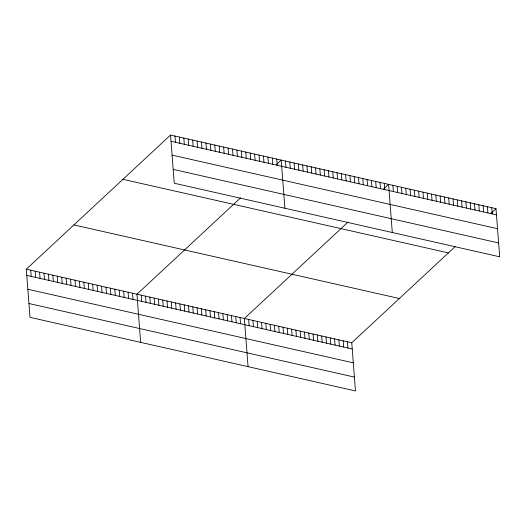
<?xml version="1.0" encoding="UTF-8"?>
<svg xmlns="http://www.w3.org/2000/svg" width="526" height="526" viewBox="0 0 526 526"><rect width="100%" height="100%" fill="white"/><g stroke="black" fill="none" stroke-linecap="round" stroke-linejoin="round"><path stroke-width="0.79" d="M455.411 246.385L351.756 342.774L355.464 390.936L30.008 317.356L26.3 269.194L170.536 135.064L495.992 208.644L499.7 256.806L174.244 183.226L170.536 135.064M240.612 197.822L136.957 294.212L140.659 342.373M276.183 164.743L281.193 160.082L284.901 208.243M348.008 222.103L244.353 318.493L248.062 366.655M383.585 189.025L388.596 184.363L392.297 232.525M490.982 213.306L495.992 208.644M171.016 141.284L496.472 214.864M172.081 155.124L497.537 228.705M173.179 169.385L498.635 242.966M122.939 179.327L448.395 252.907M73.896 224.931L399.352 298.512M26.3 269.194L351.756 342.774M26.78 275.407L352.236 348.988M27.845 289.254L353.301 362.835M28.943 303.515L354.399 377.096M491.698 207.678L492.178 213.898M487.405 206.705L487.878 212.925M483.105 205.732L483.585 211.952M478.811 204.759L479.291 210.979M474.511 203.792L474.991 210.012M470.218 202.819L470.698 209.039M465.924 201.846L466.398 208.066M461.624 200.879L462.104 207.093M457.331 199.906L457.811 206.126M453.031 198.933L453.511 205.153M448.737 197.96L449.217 204.18M444.444 196.994L444.924 203.214M440.144 196.02L440.624 202.24M435.85 195.047L436.33 201.267M431.557 194.081L432.03 200.294M427.257 193.108L427.737 199.328M422.963 192.135L423.443 198.355M418.663 191.162L419.143 197.381M414.37 190.195L414.85 196.415M410.076 189.222L410.55 195.442M405.776 188.249L406.256 194.469M401.483 187.282L401.963 193.496M397.183 186.309L397.663 192.529M392.889 185.336L393.369 191.556M384.296 183.396L384.776 189.61M380.002 182.423L380.482 188.643M375.709 181.45L376.182 187.67M371.409 180.477L371.889 186.697M367.115 179.511L367.595 185.731M362.815 178.538L363.295 184.757M358.522 177.564L359.002 183.784M354.228 176.598L354.702 182.811M349.928 175.625L350.408 181.845M345.635 174.652L346.115 180.872M341.335 173.679L341.815 179.899M337.041 172.712L337.521 178.932M347.462 341.801L347.936 348.021M332.748 171.739L333.221 177.959M343.162 340.828L343.642 347.048M328.448 170.766L328.928 176.986M338.869 339.855L339.349 346.075M324.154 169.799L324.634 176.013M334.575 338.889L335.049 345.109M319.854 168.826L320.334 175.046M330.275 337.916L330.755 344.135M315.561 167.853L316.041 174.073M325.982 336.942L326.462 343.162M311.267 166.88L311.74 173.1M321.682 335.976L322.162 342.189M306.967 165.914L307.447 172.133M317.388 335.003L317.868 341.223M302.674 164.94L303.154 171.16M313.095 334.03L313.568 340.25M298.38 163.967L298.853 170.187M308.795 333.057L309.275 339.277M294.08 162.994L294.56 169.214M304.501 332.09L304.981 338.31M289.787 162.028L290.267 168.248M300.201 331.117L300.681 337.337M285.486 161.055L285.966 167.275M295.908 330.144L296.388 336.364M291.614 329.177L292.088 335.391M276.768 159.082L277.248 165.302M287.314 328.204L287.794 334.424M272.343 158.083L272.816 164.303M283.021 327.231L283.501 333.451M267.912 157.083L268.392 163.303M278.721 326.258L279.201 332.478M263.487 156.084L263.967 162.297M274.427 325.292L274.907 331.505M259.062 155.078L259.542 161.298M270.134 324.318L270.607 330.538M254.637 154.079L255.117 160.298M265.834 323.345L266.314 329.565M250.212 153.079L250.685 159.299M261.54 322.372L262.02 328.592M245.78 152.08L246.26 158.3M257.247 321.406L257.72 327.626M241.355 151.08L241.835 157.294M252.947 320.433L253.427 326.653M236.93 150.074L237.41 156.294M248.653 319.46L249.133 325.679M232.505 149.075L232.985 155.295M228.08 148.076L228.56 154.296M240.06 317.52L240.54 323.74M223.655 147.076L224.129 153.296M235.766 316.547L236.24 322.767M219.224 146.077L219.704 152.29M231.466 315.574L231.946 321.794M214.799 145.071L215.279 151.291M227.173 314.607L227.653 320.827M210.374 144.071L210.854 150.291M222.873 313.634L223.353 319.854M205.949 143.072L206.429 149.292M218.579 312.661L219.059 318.881M201.524 142.073L201.997 148.293M214.286 311.694L214.759 317.908M197.092 141.073L197.572 147.287M209.986 310.721L210.466 316.941M192.667 140.067L193.147 146.287M205.692 309.748L206.172 315.968M201.392 308.775L201.872 314.995M188.242 139.068L188.722 145.288M197.099 307.809L197.579 314.029M183.817 138.068L184.297 144.288M192.805 306.836L193.279 313.055M179.392 137.069L179.866 143.289M188.505 305.862L188.985 312.082M174.967 136.07L175.441 142.283M184.212 304.889L184.692 311.109M179.918 303.923L180.392 310.143M175.618 302.95L176.098 309.17M171.325 301.977L171.805 308.197M167.025 301.01L167.505 307.223M162.731 300.037L163.211 306.257M158.438 299.064L158.911 305.284M154.138 298.091L154.618 304.311M149.844 297.124L150.324 303.344M145.544 296.151L146.024 302.371M141.251 295.178L141.731 301.398M132.526 293.206L133.006 299.425M128.101 292.206L128.581 298.426M123.676 291.207L124.156 297.427M119.251 290.207L119.731 296.427M114.826 289.208L115.306 295.421M110.401 288.202L110.874 294.422M105.969 287.203L106.449 293.423M101.544 286.203L102.024 292.423M97.119 285.204L97.599 291.424M92.694 284.204L93.174 290.418M88.269 283.198L88.743 289.418M83.838 282.199L84.318 288.419M79.413 281.2L79.893 287.42M74.988 280.2L75.468 286.42M70.563 279.201L71.043 285.414M66.138 278.195L66.611 284.415M61.706 277.195L62.186 283.415M57.281 276.196L57.761 282.416M52.856 275.197L53.336 281.417M48.431 274.197L48.911 280.411M44.006 273.191L44.486 279.411M39.581 272.192L40.055 278.412M35.15 271.192L35.63 277.412M30.725 270.193L31.205 276.413"/></g></svg>
